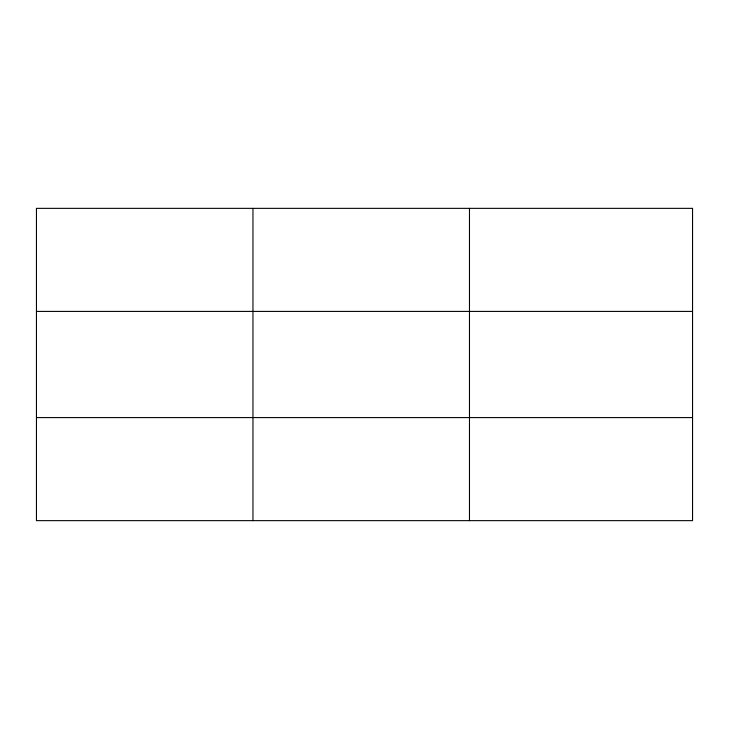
<?xml version="1.0" encoding="UTF-8"?>
<svg xmlns="http://www.w3.org/2000/svg" width="729" height="729" viewBox="0 0 729 729"><rect width="100%" height="100%" fill="white"/><g stroke="black" fill="none" stroke-linecap="round" stroke-linejoin="round"><path stroke-width="1.09" d="M252.963 520.643L252.963 208.357M469.476 520.643L469.476 208.357M36.45 311.411L692.55 311.411M36.45 417.589L692.55 417.589M692.55 208.357L692.55 520.643L36.45 520.643L36.45 208.357L692.55 208.357"/></g></svg>
